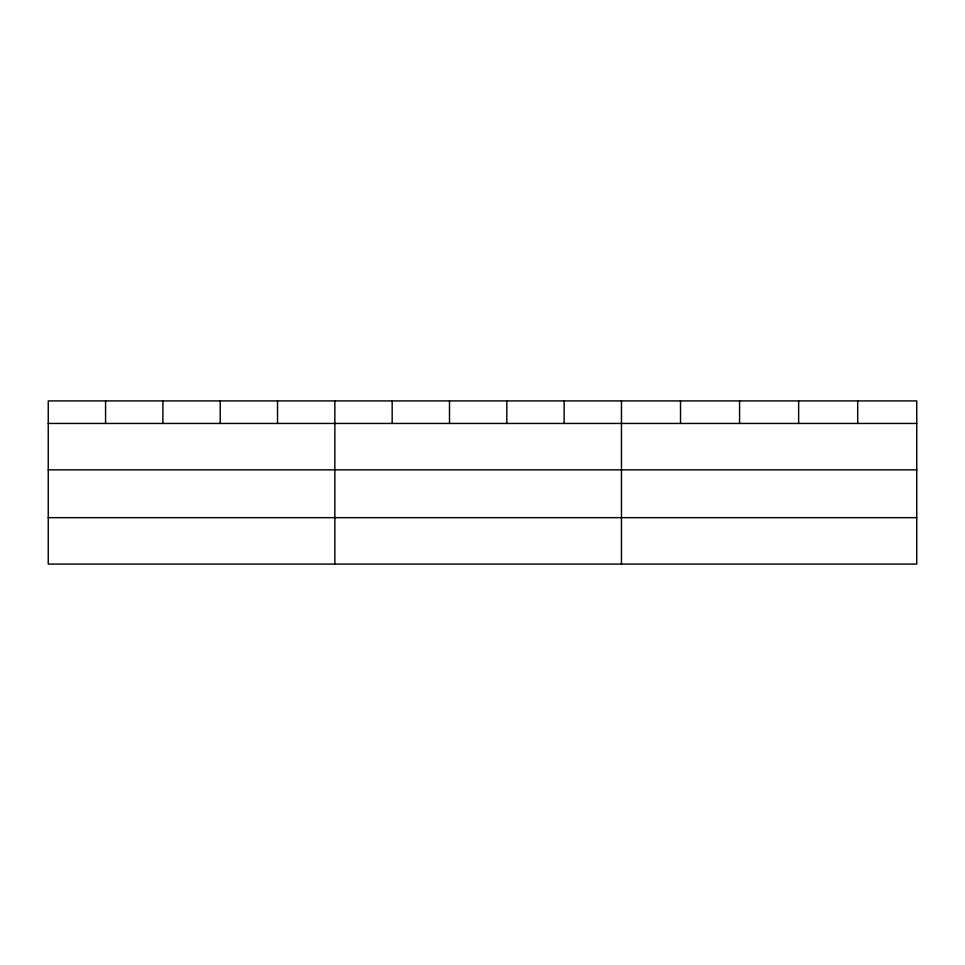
<?xml version="1.0" encoding="UTF-8"?>
<svg xmlns="http://www.w3.org/2000/svg" width="965" height="965" viewBox="0 0 965 965"><rect width="100%" height="100%" fill="white"/><g stroke="black" fill="none" stroke-linecap="round" stroke-linejoin="round"><path stroke-width="1.45" d="M916.75 469.846L916.75 400.921L48.25 400.921L48.25 564.079L916.75 564.079L916.75 469.846L48.25 469.846M48.25 423.442L916.75 423.442M48.25 517.662L916.75 517.662M857.692 400.921L857.692 423.442M798.634 400.921L798.634 423.442M739.576 400.921L739.576 423.442M680.518 400.921L680.518 423.442M621.46 400.921L621.46 564.079M564.139 400.921L564.139 423.442M506.818 400.921L506.818 423.442M449.497 400.921L449.497 423.442M392.176 400.921L392.176 423.442M334.855 400.921L334.855 564.079M277.534 400.921L277.534 423.442M220.213 400.921L220.213 423.442M162.892 400.921L162.892 423.442M105.571 400.921L105.571 423.442"/></g></svg>
